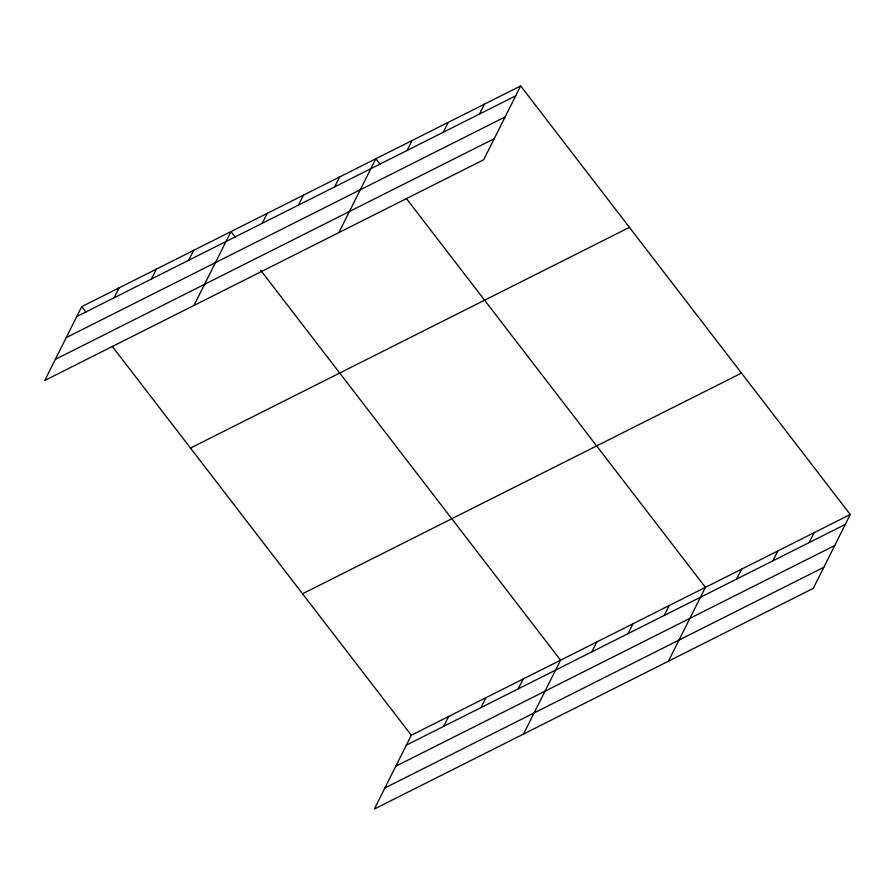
<?xml version="1.0" encoding="UTF-8"?>
<svg xmlns="http://www.w3.org/2000/svg" width="895" height="895" viewBox="0 0 895 895"><rect width="100%" height="100%" fill="white"/><g stroke="black" fill="none" stroke-linecap="round" stroke-linejoin="round"><path stroke-width="1.34" d="M520.666 85.942L81.725 306.638L44.75 380.476L483.68 159.78L520.666 85.942L850.25 514.524L813.275 588.362L374.334 809.058L411.32 735.22L850.25 514.524M114.079 297.789L119.035 287.888M151.389 279.027L156.345 269.126M188.7 260.266L193.656 250.365M193.991 305.441L230.966 231.604L235.217 237.13M262.213 223.302L267.18 213.402M298.427 205.089L303.394 195.188M334.64 186.887L339.597 176.986M338.836 232.61L375.81 158.773L380.062 164.3M407.068 150.472L412.024 140.56M443.282 132.259L448.238 122.358M479.485 114.057L484.452 104.144M443.663 726.36L448.619 716.459M480.973 707.598L485.929 697.697M518.283 688.848L523.239 678.936M523.575 734.023L560.55 660.186L260.702 270.279M591.808 651.873L596.764 641.972M628.021 633.671L632.978 623.77M664.235 615.458L669.191 605.557M668.431 661.192L705.405 587.355L406.397 198.556M736.652 579.043L741.608 569.142M772.866 560.841L777.822 550.94M809.08 542.627L814.036 532.726M76.769 316.55L515.699 95.843M66.196 337.639L505.138 116.943M55.311 359.387L494.253 138.68M190.49 448.071L629.431 227.375M302.555 593.788L741.485 373.092M406.352 745.121L845.294 524.425M395.791 766.221L834.722 545.525M384.906 787.958L823.836 567.262M81.725 306.638L85.976 312.165M112.311 346.421L411.32 735.22"/></g></svg>
